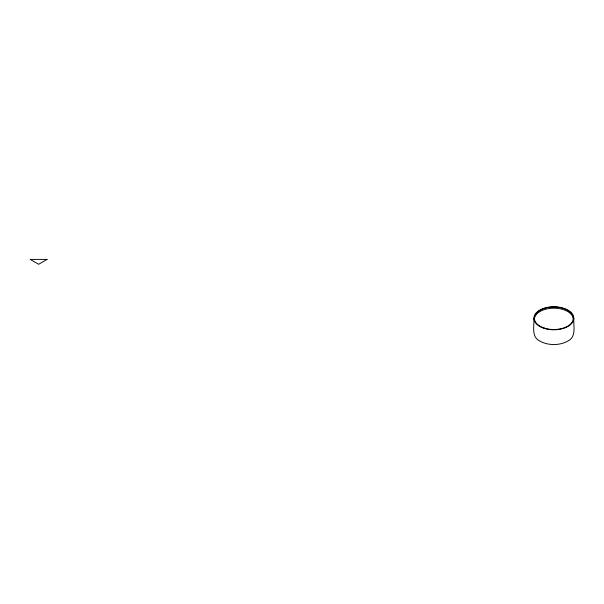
<?xml version="1.0" encoding="UTF-8"?>
<svg xmlns="http://www.w3.org/2000/svg" width="604" height="604" viewBox="0 0 604 604"><rect width="100%" height="100%" fill="white"/><g stroke="black" fill="none" stroke-linecap="round" stroke-linejoin="round"><path stroke-width="0.91" d="M573.8 318.278A19.962 11.521 0 0 1 543.864 328.251A19.962 11.521 0 0 1 543.864 308.297A19.962 11.521 0 0 1 573.8 318.278C573.249 325.888 576.692 336.768 567.956 340.996C563.675 343.48 558.745 344.491 553.838 344.59C548.938 344.491 544.008 343.48 539.727 340.996C530.991 336.768 534.434 325.888 533.883 318.278M534.359 319.425A19.487 11.25 0 0 1 553.838 308.176A19.487 11.25 0 0 1 573.324 319.425M47.067 259.41L38.633 264.28L30.2 259.41L47.067 259.41M544.098 328.017A19.487 11.25 0 0 0 573.324 318.278A19.487 11.25 0 0 0 544.098 308.531A19.487 11.25 0 0 0 544.098 328.017"/></g></svg>
